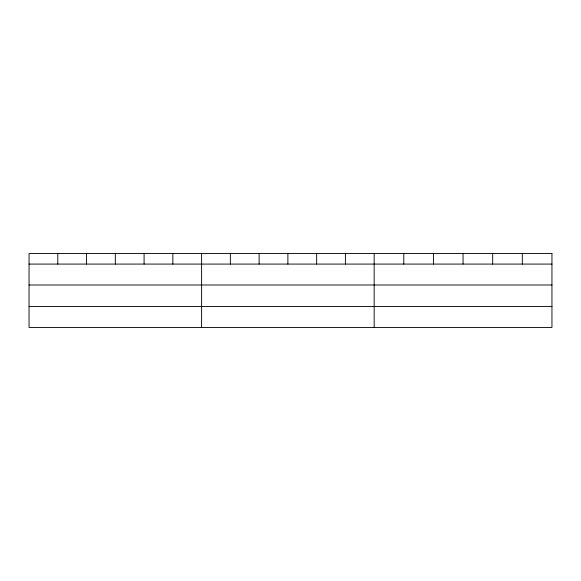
<?xml version="1.0" encoding="UTF-8"?>
<svg xmlns="http://www.w3.org/2000/svg" width="581" height="581" viewBox="0 0 581 581"><rect width="100%" height="100%" fill="white"/><g stroke="black" fill="none" stroke-linecap="round" stroke-linejoin="round"><path stroke-width="0.87" d="M29.05 264.079L551.95 264.079M29.05 284.988L551.95 284.988M29.05 306.536L551.95 306.536M522.319 253.556L522.319 264.079M492.688 253.556L492.688 264.079M463.057 253.556L463.057 264.079M433.426 253.556L433.426 264.079M403.795 253.556L403.795 264.079M374.164 253.556L374.164 327.444M345.404 253.556L345.404 264.079M316.645 253.556L316.645 264.079M287.885 253.556L287.885 264.079M259.126 253.556L259.126 264.079M230.366 253.556L230.366 264.079M201.607 253.556L201.607 327.444M172.847 253.556L172.847 264.079M144.088 253.556L144.088 264.079M115.329 253.556L115.329 264.079M86.569 253.556L86.569 264.079M57.809 253.556L57.809 264.079M551.95 253.556L29.05 253.556L29.05 327.444L551.95 327.444L551.95 253.556"/></g></svg>
